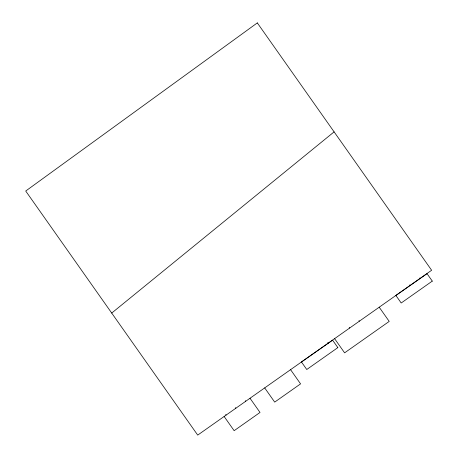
<?xml version="1.0" encoding="UTF-8"?>
<svg xmlns="http://www.w3.org/2000/svg" width="458" height="458" viewBox="0 0 458 458"><rect width="100%" height="100%" fill="white"/><g stroke="black" fill="none" stroke-linecap="round" stroke-linejoin="round"><path stroke-width="0.69" d="M111.718 313.06L334.105 131.87M419.396 278.029L419.797 278.601M409.555 284.962L409.956 285.534M379.207 307.204L389.214 321.407L344.599 352.849L334.592 338.645M358.975 320.606L359.375 321.178M349.248 327.459L349.649 328.031M327.636 342.687L328.043 343.26M290.567 369.669L300.574 383.873L274.697 402.107L264.69 387.903M250.011 398.248L260.018 412.452L234.141 430.686L224.134 416.482M245.288 400.721L245.688 401.294M235.441 407.66L235.847 408.227M225.72 414.513L226.12 415.085M257.316 22.9L25.717 191.026L197.713 435.1L431.631 270.266L257.316 22.9M337.849 347.616L306.763 369.503L301.444 361.963L332.605 340.185L337.849 347.616M432.283 281.109L401.197 302.996L395.878 295.456L427.039 273.678L432.283 281.109"/></g></svg>
